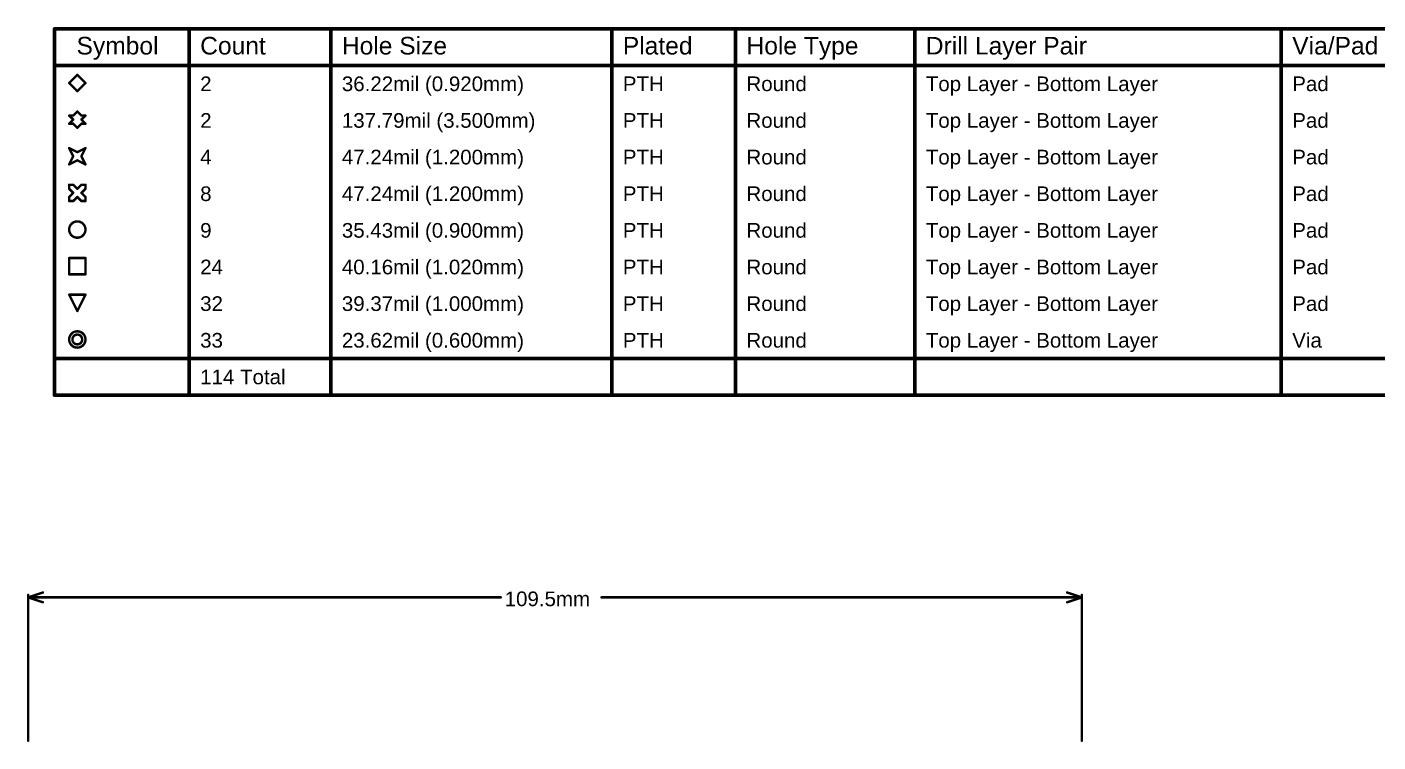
# Model space of a CAD drawing. Header units: inches. Extents: x 0 to 11.2, y -0.2 to 5.5.
# Drawn here: x 0 to 5.53, y 2.56 to 5.49 of the extents above; entities that cross this region are included whole.
import ezdxf

# ---------------------------------------------------------------- set-up
doc = ezdxf.new("R2010")
doc.units = ezdxf.units.IN
doc.header["$MEASUREMENT"] = 0
doc.layers.add('Dimension', color=6, linetype='Continuous')
doc.layers.add('Drill Drawing', color=1, linetype='Continuous')
doc.styles.add('Arial', font='', dxfattribs={"height": 0.2})
doc.styles.get('Arial').set_extended_font_data('Arial')

msp = doc.modelspace()

# ---------------------------------------------------------------- linework, layer by layer
at = {"layer": 'Dimension'}
for points in [[(0.0098, 3.15, 0.01, 0.01, 0), (0.0698, 3.17, 0.01, 0.01, 0)], [(0.0098, 2.563, 0.01, 0.01, 0), (0.0098, 3.16, 0.01, 0.01, 0)], [(0.0098, 3.15, 0.01, 0.01, 0), (0.0698, 3.13, 0.01, 0.01, 0)], [(0.0098, 3.15, 0.01, 0.01, 0), (1.9434, 3.15, 0.01, 0.01, 0)], [(2.3553, 3.15, 0.01, 0.01, 0), (4.3209, 3.15, 0.01, 0.01, 0)], [(4.2609, 3.17, 0.01, 0.01, 0), (4.3209, 3.15, 0.01, 0.01, 0)], [(4.2609, 3.13, 0.01, 0.01, 0), (4.3209, 3.15, 0.01, 0.01, 0)], [(4.3209, 2.563, 0.01, 0.01, 0), (4.3209, 3.16, 0.01, 0.01, 0)]]:
    msp.add_lwpolyline(points, format="xyseb", dxfattribs=at)
for points in [[(0.0073, 3.16, 0.005, 0.005, 1), (0.0123, 3.16, 0.005, 0.005, 1)], [(0.0073, 3.15, 0.005, 0.005, 1), (0.0123, 3.15, 0.005, 0.005, 1)], [(0.0073, 3.15, 0.005, 0.005, 1), (0.0123, 3.15, 0.005, 0.005, 1)], [(0.0073, 3.15, 0.005, 0.005, 1), (0.0123, 3.15, 0.005, 0.005, 1)], [(0.0673, 3.17, 0.005, 0.005, 1), (0.0723, 3.17, 0.005, 0.005, 1)], [(1.9409, 3.15, 0.005, 0.005, 1), (1.9459, 3.15, 0.005, 0.005, 1)], [(2.3528, 3.15, 0.005, 0.005, 1), (2.3578, 3.15, 0.005, 0.005, 1)], [(4.2584, 3.17, 0.005, 0.005, 1), (4.2634, 3.17, 0.005, 0.005, 1)], [(4.3184, 3.16, 0.005, 0.005, 1), (4.3234, 3.16, 0.005, 0.005, 1)], [(4.3184, 3.15, 0.005, 0.005, 1), (4.3234, 3.15, 0.005, 0.005, 1)], [(4.3184, 3.15, 0.005, 0.005, 1), (4.3234, 3.15, 0.005, 0.005, 1)], [(4.3184, 3.15, 0.005, 0.005, 1), (4.3234, 3.15, 0.005, 0.005, 1)], [(0.0673, 3.13, 0.005, 0.005, 1), (0.0723, 3.13, 0.005, 0.005, 1)], [(4.2584, 3.13, 0.005, 0.005, 1), (4.2634, 3.13, 0.005, 0.005, 1)], [(0.0073, 2.563, 0.005, 0.005, 1), (0.0123, 2.563, 0.005, 0.005, 1)], [(4.3184, 2.563, 0.005, 0.005, 1), (4.3234, 2.563, 0.005, 0.005, 1)]]:
    msp.add_lwpolyline(points, format="xyseb", close=True, dxfattribs=at)
at = {"layer": 'Drill Drawing'}
for points in [[(0.1175, 5.4775, 0.015, 0.015, 0), (11.2284, 5.4775, 0.015, 0.015, 0)], [(0.1175, 3.9775, 0.015, 0.015, 0), (0.1175, 5.4775, 0.015, 0.015, 0)], [(0.6684, 3.9775, 0.015, 0.015, 0), (0.6684, 5.4775, 0.015, 0.015, 0)], [(1.2482, 3.9775, 0.015, 0.015, 0), (1.2482, 5.4775, 0.015, 0.015, 0)], [(2.3979, 3.9775, 0.015, 0.015, 0), (2.3979, 5.4775, 0.015, 0.015, 0)], [(2.9038, 3.9775, 0.015, 0.015, 0), (2.9038, 5.4775, 0.015, 0.015, 0)], [(3.6376, 3.9775, 0.015, 0.015, 0), (3.6376, 5.4775, 0.015, 0.015, 0)], [(5.1371, 3.9775, 0.015, 0.015, 0), (5.1371, 5.4775, 0.015, 0.015, 0)], [(0.1175, 5.3275, 0.015, 0.015, 0), (11.2284, 5.3275, 0.015, 0.015, 0)], [(0.1773, 5.2558, 0.01, 0.01, 0), (0.2106, 5.2892, 0.01, 0.01, 0)], [(0.1773, 5.2558, 0.01, 0.01, 0), (0.2106, 5.2225, 0.01, 0.01, 0)], [(0.2106, 5.2892, 0.01, 0.01, 0), (0.244, 5.2558, 0.01, 0.01, 0)], [(0.2106, 5.2225, 0.01, 0.01, 0), (0.244, 5.2558, 0.01, 0.01, 0)], [(0.194, 5.1225, 0.01, 0.01, 0), (0.2106, 5.1392, 0.01, 0.01, 0)], [(0.2106, 5.1392, 0.01, 0.01, 0), (0.2273, 5.1225, 0.01, 0.01, 0)], [(0.1773, 5.1225, 0.01, 0.01, 0), (0.194, 5.1058, 0.01, 0.01, 0)], [(0.1773, 5.1225, 0.01, 0.01, 0), (0.194, 5.1225, 0.01, 0.01, 0)], [(0.1773, 5.0892, 0.01, 0.01, 0), (0.194, 5.1058, 0.01, 0.01, 0)], [(0.1773, 5.0892, 0.01, 0.01, 0), (0.194, 5.0892, 0.01, 0.01, 0)], [(0.194, 5.0892, 0.01, 0.01, 0), (0.2106, 5.0725, 0.01, 0.01, 0)], [(0.2106, 5.0725, 0.01, 0.01, 0), (0.2273, 5.0892, 0.01, 0.01, 0)], [(0.2273, 5.1225, 0.01, 0.01, 0), (0.244, 5.1225, 0.01, 0.01, 0)], [(0.2273, 5.1058, 0.01, 0.01, 0), (0.244, 5.1225, 0.01, 0.01, 0)], [(0.2273, 5.1058, 0.01, 0.01, 0), (0.244, 5.0892, 0.01, 0.01, 0)], [(0.2273, 5.0892, 0.01, 0.01, 0), (0.244, 5.0892, 0.01, 0.01, 0)], [(0.1773, 4.9892, 0.01, 0.01, 0), (0.2106, 4.9725, 0.01, 0.01, 0)], [(0.1773, 4.9892, 0.01, 0.01, 0), (0.194, 4.9558, 0.01, 0.01, 0)], [(0.2106, 4.9725, 0.01, 0.01, 0), (0.244, 4.9892, 0.01, 0.01, 0)], [(0.2273, 4.9558, 0.01, 0.01, 0), (0.244, 4.9892, 0.01, 0.01, 0)], [(0.1773, 4.9225, 0.01, 0.01, 0), (0.194, 4.9558, 0.01, 0.01, 0)], [(0.1773, 4.9225, 0.01, 0.01, 0), (0.2106, 4.9392, 0.01, 0.01, 0)], [(0.2106, 4.9392, 0.01, 0.01, 0), (0.244, 4.9225, 0.01, 0.01, 0)], [(0.2273, 4.9558, 0.01, 0.01, 0), (0.244, 4.9225, 0.01, 0.01, 0)], [(0.1773, 4.8225, 0.01, 0.01, 0), (0.1773, 4.8392, 0.01, 0.01, 0)], [(0.1773, 4.8392, 0.01, 0.01, 0), (0.194, 4.8392, 0.01, 0.01, 0)], [(0.1773, 4.8225, 0.01, 0.01, 0), (0.194, 4.8058, 0.01, 0.01, 0)], [(0.1773, 4.7892, 0.01, 0.01, 0), (0.194, 4.8058, 0.01, 0.01, 0)], [(0.194, 4.8392, 0.01, 0.01, 0), (0.2106, 4.8225, 0.01, 0.01, 0)], [(0.2106, 4.8225, 0.01, 0.01, 0), (0.2273, 4.8392, 0.01, 0.01, 0)], [(0.2273, 4.8392, 0.01, 0.01, 0), (0.244, 4.8392, 0.01, 0.01, 0)], [(0.2273, 4.8058, 0.01, 0.01, 0), (0.244, 4.8225, 0.01, 0.01, 0)], [(0.2273, 4.8058, 0.01, 0.01, 0), (0.244, 4.7892, 0.01, 0.01, 0)], [(0.244, 4.8225, 0.01, 0.01, 0), (0.244, 4.8392, 0.01, 0.01, 0)], [(0.1773, 4.7725, 0.01, 0.01, 0), (0.1773, 4.7892, 0.01, 0.01, 0)], [(0.1773, 4.7725, 0.01, 0.01, 0), (0.194, 4.7725, 0.01, 0.01, 0)], [(0.194, 4.7725, 0.01, 0.01, 0), (0.2106, 4.7892, 0.01, 0.01, 0)], [(0.2106, 4.7892, 0.01, 0.01, 0), (0.2273, 4.7725, 0.01, 0.01, 0)], [(0.2273, 4.7725, 0.01, 0.01, 0), (0.244, 4.7725, 0.01, 0.01, 0)], [(0.244, 4.7725, 0.01, 0.01, 0), (0.244, 4.7892, 0.01, 0.01, 0)], [(0.1773, 4.5392, 0.01, 0.01, 0), (0.244, 4.5392, 0.01, 0.01, 0)], [(0.1773, 4.4725, 0.01, 0.01, 0), (0.1773, 4.5392, 0.01, 0.01, 0)], [(0.244, 4.4725, 0.01, 0.01, 0), (0.244, 4.5392, 0.01, 0.01, 0)], [(0.1773, 4.4725, 0.01, 0.01, 0), (0.244, 4.4725, 0.01, 0.01, 0)], [(0.1773, 4.3892, 0.01, 0.01, 0), (0.244, 4.3892, 0.01, 0.01, 0)], [(0.1773, 4.3892, 0.01, 0.01, 0), (0.2106, 4.3225, 0.01, 0.01, 0)], [(0.2106, 4.3225, 0.01, 0.01, 0), (0.244, 4.3892, 0.01, 0.01, 0)], [(0.1175, 4.1275, 0.015, 0.015, 0), (11.2284, 4.1275, 0.015, 0.015, 0)], [(0.1175, 3.9775, 0.015, 0.015, 0), (11.2284, 3.9775, 0.015, 0.015, 0)]]:
    msp.add_lwpolyline(points, format="xyseb", dxfattribs=at)
for points in [[(0.1138, 5.4775, 0.0075, 0.0075, 1), (0.1212, 5.4775, 0.0075, 0.0075, 1)], [(0.1138, 5.4775, 0.0075, 0.0075, 1), (0.1212, 5.4775, 0.0075, 0.0075, 1)], [(0.6646, 5.4775, 0.0075, 0.0075, 1), (0.6721, 5.4775, 0.0075, 0.0075, 1)], [(1.2445, 5.4775, 0.0075, 0.0075, 1), (1.252, 5.4775, 0.0075, 0.0075, 1)], [(2.3941, 5.4775, 0.0075, 0.0075, 1), (2.4016, 5.4775, 0.0075, 0.0075, 1)], [(2.9, 5.4775, 0.0075, 0.0075, 1), (2.9075, 5.4775, 0.0075, 0.0075, 1)], [(3.6338, 5.4775, 0.0075, 0.0075, 1), (3.6413, 5.4775, 0.0075, 0.0075, 1)], [(5.1334, 5.4775, 0.0075, 0.0075, 1), (5.1409, 5.4775, 0.0075, 0.0075, 1)], [(0.1138, 5.3275, 0.0075, 0.0075, 1), (0.1212, 5.3275, 0.0075, 0.0075, 1)], [(0.1748, 5.2558, 0.005, 0.005, 1), (0.1798, 5.2558, 0.005, 0.005, 1)], [(0.1748, 5.2558, 0.005, 0.005, 1), (0.1798, 5.2558, 0.005, 0.005, 1)], [(0.2081, 5.2892, 0.005, 0.005, 1), (0.2131, 5.2892, 0.005, 0.005, 1)], [(0.2081, 5.2892, 0.005, 0.005, 1), (0.2131, 5.2892, 0.005, 0.005, 1)], [(0.2415, 5.2558, 0.005, 0.005, 1), (0.2465, 5.2558, 0.005, 0.005, 1)], [(0.2415, 5.2558, 0.005, 0.005, 1), (0.2465, 5.2558, 0.005, 0.005, 1)], [(0.2081, 5.2225, 0.005, 0.005, 1), (0.2131, 5.2225, 0.005, 0.005, 1)], [(0.2081, 5.2225, 0.005, 0.005, 1), (0.2131, 5.2225, 0.005, 0.005, 1)], [(0.2081, 5.1392, 0.005, 0.005, 1), (0.2131, 5.1392, 0.005, 0.005, 1)], [(0.2081, 5.1392, 0.005, 0.005, 1), (0.2131, 5.1392, 0.005, 0.005, 1)], [(0.1748, 5.1225, 0.005, 0.005, 1), (0.1798, 5.1225, 0.005, 0.005, 1)], [(0.1748, 5.1225, 0.005, 0.005, 1), (0.1798, 5.1225, 0.005, 0.005, 1)], [(0.1748, 5.0892, 0.005, 0.005, 1), (0.1798, 5.0892, 0.005, 0.005, 1)], [(0.1748, 5.0892, 0.005, 0.005, 1), (0.1798, 5.0892, 0.005, 0.005, 1)], [(0.1915, 5.1225, 0.005, 0.005, 1), (0.1965, 5.1225, 0.005, 0.005, 1)], [(0.1915, 5.1225, 0.005, 0.005, 1), (0.1965, 5.1225, 0.005, 0.005, 1)], [(0.1915, 5.1058, 0.005, 0.005, 1), (0.1965, 5.1058, 0.005, 0.005, 1)], [(0.1915, 5.1058, 0.005, 0.005, 1), (0.1965, 5.1058, 0.005, 0.005, 1)], [(0.1915, 5.0892, 0.005, 0.005, 1), (0.1965, 5.0892, 0.005, 0.005, 1)], [(0.1915, 5.0892, 0.005, 0.005, 1), (0.1965, 5.0892, 0.005, 0.005, 1)], [(0.2248, 5.1225, 0.005, 0.005, 1), (0.2298, 5.1225, 0.005, 0.005, 1)], [(0.2248, 5.1225, 0.005, 0.005, 1), (0.2298, 5.1225, 0.005, 0.005, 1)], [(0.2248, 5.1058, 0.005, 0.005, 1), (0.2298, 5.1058, 0.005, 0.005, 1)], [(0.2248, 5.1058, 0.005, 0.005, 1), (0.2298, 5.1058, 0.005, 0.005, 1)], [(0.2248, 5.0892, 0.005, 0.005, 1), (0.2298, 5.0892, 0.005, 0.005, 1)], [(0.2248, 5.0892, 0.005, 0.005, 1), (0.2298, 5.0892, 0.005, 0.005, 1)], [(0.2415, 5.1225, 0.005, 0.005, 1), (0.2465, 5.1225, 0.005, 0.005, 1)], [(0.2415, 5.1225, 0.005, 0.005, 1), (0.2465, 5.1225, 0.005, 0.005, 1)], [(0.2415, 5.0892, 0.005, 0.005, 1), (0.2465, 5.0892, 0.005, 0.005, 1)], [(0.2415, 5.0892, 0.005, 0.005, 1), (0.2465, 5.0892, 0.005, 0.005, 1)], [(0.2081, 5.0725, 0.005, 0.005, 1), (0.2131, 5.0725, 0.005, 0.005, 1)], [(0.2081, 5.0725, 0.005, 0.005, 1), (0.2131, 5.0725, 0.005, 0.005, 1)], [(0.1748, 4.9892, 0.005, 0.005, 1), (0.1798, 4.9892, 0.005, 0.005, 1)], [(0.1748, 4.9892, 0.005, 0.005, 1), (0.1798, 4.9892, 0.005, 0.005, 1)], [(0.2081, 4.9725, 0.005, 0.005, 1), (0.2131, 4.9725, 0.005, 0.005, 1)], [(0.2081, 4.9725, 0.005, 0.005, 1), (0.2131, 4.9725, 0.005, 0.005, 1)], [(0.2415, 4.9892, 0.005, 0.005, 1), (0.2465, 4.9892, 0.005, 0.005, 1)], [(0.2415, 4.9892, 0.005, 0.005, 1), (0.2465, 4.9892, 0.005, 0.005, 1)], [(0.1748, 4.9225, 0.005, 0.005, 1), (0.1798, 4.9225, 0.005, 0.005, 1)], [(0.1748, 4.9225, 0.005, 0.005, 1), (0.1798, 4.9225, 0.005, 0.005, 1)], [(0.1915, 4.9558, 0.005, 0.005, 1), (0.1965, 4.9558, 0.005, 0.005, 1)], [(0.1915, 4.9558, 0.005, 0.005, 1), (0.1965, 4.9558, 0.005, 0.005, 1)], [(0.2081, 4.9392, 0.005, 0.005, 1), (0.2131, 4.9392, 0.005, 0.005, 1)], [(0.2081, 4.9392, 0.005, 0.005, 1), (0.2131, 4.9392, 0.005, 0.005, 1)], [(0.2248, 4.9558, 0.005, 0.005, 1), (0.2298, 4.9558, 0.005, 0.005, 1)], [(0.2248, 4.9558, 0.005, 0.005, 1), (0.2298, 4.9558, 0.005, 0.005, 1)], [(0.2415, 4.9225, 0.005, 0.005, 1), (0.2465, 4.9225, 0.005, 0.005, 1)], [(0.2415, 4.9225, 0.005, 0.005, 1), (0.2465, 4.9225, 0.005, 0.005, 1)], [(0.1748, 4.8392, 0.005, 0.005, 1), (0.1798, 4.8392, 0.005, 0.005, 1)], [(0.1748, 4.8392, 0.005, 0.005, 1), (0.1798, 4.8392, 0.005, 0.005, 1)], [(0.1748, 4.8225, 0.005, 0.005, 1), (0.1798, 4.8225, 0.005, 0.005, 1)], [(0.1748, 4.8225, 0.005, 0.005, 1), (0.1798, 4.8225, 0.005, 0.005, 1)], [(0.1915, 4.8392, 0.005, 0.005, 1), (0.1965, 4.8392, 0.005, 0.005, 1)], [(0.1915, 4.8392, 0.005, 0.005, 1), (0.1965, 4.8392, 0.005, 0.005, 1)], [(0.1915, 4.8058, 0.005, 0.005, 1), (0.1965, 4.8058, 0.005, 0.005, 1)], [(0.1915, 4.8058, 0.005, 0.005, 1), (0.1965, 4.8058, 0.005, 0.005, 1)], [(0.2081, 4.8225, 0.005, 0.005, 1), (0.2131, 4.8225, 0.005, 0.005, 1)], [(0.2081, 4.8225, 0.005, 0.005, 1), (0.2131, 4.8225, 0.005, 0.005, 1)], [(0.2248, 4.8392, 0.005, 0.005, 1), (0.2298, 4.8392, 0.005, 0.005, 1)], [(0.2248, 4.8392, 0.005, 0.005, 1), (0.2298, 4.8392, 0.005, 0.005, 1)], [(0.2248, 4.8058, 0.005, 0.005, 1), (0.2298, 4.8058, 0.005, 0.005, 1)], [(0.2248, 4.8058, 0.005, 0.005, 1), (0.2298, 4.8058, 0.005, 0.005, 1)], [(0.2415, 4.8392, 0.005, 0.005, 1), (0.2465, 4.8392, 0.005, 0.005, 1)], [(0.2415, 4.8392, 0.005, 0.005, 1), (0.2465, 4.8392, 0.005, 0.005, 1)], [(0.2415, 4.8225, 0.005, 0.005, 1), (0.2465, 4.8225, 0.005, 0.005, 1)], [(0.2415, 4.8225, 0.005, 0.005, 1), (0.2465, 4.8225, 0.005, 0.005, 1)], [(0.1748, 4.7892, 0.005, 0.005, 1), (0.1798, 4.7892, 0.005, 0.005, 1)], [(0.1748, 4.7892, 0.005, 0.005, 1), (0.1798, 4.7892, 0.005, 0.005, 1)], [(0.1748, 4.7725, 0.005, 0.005, 1), (0.1798, 4.7725, 0.005, 0.005, 1)], [(0.1748, 4.7725, 0.005, 0.005, 1), (0.1798, 4.7725, 0.005, 0.005, 1)], [(0.1915, 4.7725, 0.005, 0.005, 1), (0.1965, 4.7725, 0.005, 0.005, 1)], [(0.1915, 4.7725, 0.005, 0.005, 1), (0.1965, 4.7725, 0.005, 0.005, 1)], [(0.2081, 4.7892, 0.005, 0.005, 1), (0.2131, 4.7892, 0.005, 0.005, 1)], [(0.2081, 4.7892, 0.005, 0.005, 1), (0.2131, 4.7892, 0.005, 0.005, 1)], [(0.2248, 4.7725, 0.005, 0.005, 1), (0.2298, 4.7725, 0.005, 0.005, 1)], [(0.2248, 4.7725, 0.005, 0.005, 1), (0.2298, 4.7725, 0.005, 0.005, 1)], [(0.2415, 4.7892, 0.005, 0.005, 1), (0.2465, 4.7892, 0.005, 0.005, 1)], [(0.2415, 4.7892, 0.005, 0.005, 1), (0.2465, 4.7892, 0.005, 0.005, 1)], [(0.2415, 4.7725, 0.005, 0.005, 1), (0.2465, 4.7725, 0.005, 0.005, 1)], [(0.2415, 4.7725, 0.005, 0.005, 1), (0.2465, 4.7725, 0.005, 0.005, 1)], [(0.244, 4.6558, 0.01, 0.01, 1), (0.1773, 4.6558, 0.01, 0.01, 1)], [(0.1748, 4.6558, 0.005, 0.005, 1), (0.1798, 4.6558, 0.005, 0.005, 1)], [(0.2415, 4.6558, 0.005, 0.005, 1), (0.2465, 4.6558, 0.005, 0.005, 1)], [(0.1748, 4.5392, 0.005, 0.005, 1), (0.1798, 4.5392, 0.005, 0.005, 1)], [(0.1748, 4.5392, 0.005, 0.005, 1), (0.1798, 4.5392, 0.005, 0.005, 1)], [(0.2415, 4.5392, 0.005, 0.005, 1), (0.2465, 4.5392, 0.005, 0.005, 1)], [(0.2415, 4.5392, 0.005, 0.005, 1), (0.2465, 4.5392, 0.005, 0.005, 1)], [(0.1748, 4.4725, 0.005, 0.005, 1), (0.1798, 4.4725, 0.005, 0.005, 1)], [(0.1748, 4.4725, 0.005, 0.005, 1), (0.1798, 4.4725, 0.005, 0.005, 1)], [(0.2415, 4.4725, 0.005, 0.005, 1), (0.2465, 4.4725, 0.005, 0.005, 1)], [(0.2415, 4.4725, 0.005, 0.005, 1), (0.2465, 4.4725, 0.005, 0.005, 1)], [(0.1748, 4.3892, 0.005, 0.005, 1), (0.1798, 4.3892, 0.005, 0.005, 1)], [(0.1748, 4.3892, 0.005, 0.005, 1), (0.1798, 4.3892, 0.005, 0.005, 1)], [(0.2415, 4.3892, 0.005, 0.005, 1), (0.2465, 4.3892, 0.005, 0.005, 1)], [(0.2415, 4.3892, 0.005, 0.005, 1), (0.2465, 4.3892, 0.005, 0.005, 1)], [(0.2081, 4.3225, 0.005, 0.005, 1), (0.2131, 4.3225, 0.005, 0.005, 1)], [(0.2081, 4.3225, 0.005, 0.005, 1), (0.2131, 4.3225, 0.005, 0.005, 1)], [(0.244, 4.2058, 0.01, 0.01, 1), (0.1773, 4.2058, 0.01, 0.01, 1)], [(0.1748, 4.2058, 0.005, 0.005, 1), (0.1798, 4.2058, 0.005, 0.005, 1)], [(0.2306, 4.2058, 0.01, 0.01, 1), (0.1906, 4.2058, 0.01, 0.01, 1)], [(0.1881, 4.2058, 0.005, 0.005, 1), (0.1931, 4.2058, 0.005, 0.005, 1)], [(0.2281, 4.2058, 0.005, 0.005, 1), (0.2331, 4.2058, 0.005, 0.005, 1)], [(0.2415, 4.2058, 0.005, 0.005, 1), (0.2465, 4.2058, 0.005, 0.005, 1)], [(0.1138, 4.1275, 0.0075, 0.0075, 1), (0.1212, 4.1275, 0.0075, 0.0075, 1)], [(0.1138, 3.9775, 0.0075, 0.0075, 1), (0.1212, 3.9775, 0.0075, 0.0075, 1)], [(0.1138, 3.9775, 0.0075, 0.0075, 1), (0.1212, 3.9775, 0.0075, 0.0075, 1)], [(0.6646, 3.9775, 0.0075, 0.0075, 1), (0.6721, 3.9775, 0.0075, 0.0075, 1)], [(1.2445, 3.9775, 0.0075, 0.0075, 1), (1.252, 3.9775, 0.0075, 0.0075, 1)], [(2.3941, 3.9775, 0.0075, 0.0075, 1), (2.4016, 3.9775, 0.0075, 0.0075, 1)], [(2.9, 3.9775, 0.0075, 0.0075, 1), (2.9075, 3.9775, 0.0075, 0.0075, 1)], [(3.6338, 3.9775, 0.0075, 0.0075, 1), (3.6413, 3.9775, 0.0075, 0.0075, 1)], [(5.1334, 3.9775, 0.0075, 0.0075, 1), (5.1409, 3.9775, 0.0075, 0.0075, 1)]]:
    msp.add_lwpolyline(points, format="xyseb", close=True, dxfattribs=at)

# ---------------------------------------------------------------- texts
at = {"layer": 'Dimension', "style": 'Arial'}
msp.add_text('109.5mm', height=0.06, dxfattribs=at).set_placement((1.9594, 3.114))
at = {"layer": 'Drill Drawing', "style": 'Arial'}
for s, height, p in [('Symbol', 0.072, (0.2075, 5.3725)), ('Count', 0.072, (0.7134, 5.3725)), ('Hole Size', 0.072, (1.2932, 5.3725)), ('Plated', 0.072, (2.4429, 5.3725)), ('Hole Type', 0.072, (2.9488, 5.3725)), ('Drill Layer Pair', 0.072, (3.6826, 5.3725)), ('Via/Pad', 0.072, (5.1821, 5.3725)), ('2', 0.06, (0.7134, 5.2225)), ('36.22mil (0.920mm)', 0.06, (1.2932, 5.2225)), ('PTH', 0.06, (2.4429, 5.2225)), ('Round', 0.06, (2.9488, 5.2225)), ('Top Layer - Bottom Layer', 0.06, (3.6826, 5.2225)), ('Pad', 0.06, (5.1821, 5.2225)), ('2', 0.06, (0.7134, 5.0725)), ('137.79mil (3.500mm)', 0.06, (1.2932, 5.0725)), ('PTH', 0.06, (2.4429, 5.0725)), ('Round', 0.06, (2.9488, 5.0725)), ('Top Layer - Bottom Layer', 0.06, (3.6826, 5.0725)), ('Pad', 0.06, (5.1821, 5.0725)), ('4', 0.06, (0.7134, 4.9225)), ('47.24mil (1.200mm)', 0.06, (1.2932, 4.9225)), ('PTH', 0.06, (2.4429, 4.9225)), ('Round', 0.06, (2.9488, 4.9225)), ('Top Layer - Bottom Layer', 0.06, (3.6826, 4.9225)), ('Pad', 0.06, (5.1821, 4.9225)), ('8', 0.06, (0.7134, 4.7725)), ('47.24mil (1.200mm)', 0.06, (1.2932, 4.7725)), ('PTH', 0.06, (2.4429, 4.7725)), ('Round', 0.06, (2.9488, 4.7725)), ('Top Layer - Bottom Layer', 0.06, (3.6826, 4.7725)), ('Pad', 0.06, (5.1821, 4.7725)), ('9', 0.06, (0.7134, 4.6225)), ('35.43mil (0.900mm)', 0.06, (1.2932, 4.6225)), ('PTH', 0.06, (2.4429, 4.6225)), ('Round', 0.06, (2.9488, 4.6225)), ('Top Layer - Bottom Layer', 0.06, (3.6826, 4.6225)), ('Pad', 0.06, (5.1821, 4.6225)), ('24', 0.06, (0.7134, 4.4725)), ('40.16mil (1.020mm)', 0.06, (1.2932, 4.4725)), ('Round', 0.06, (2.9488, 4.4725)), ('Pad', 0.06, (5.1821, 4.4725)), ('PTH', 0.06, (2.4429, 4.4725)), ('Top Layer - Bottom Layer', 0.06, (3.6826, 4.4725)), ('32', 0.06, (0.7134, 4.3225)), ('39.37mil (1.000mm)', 0.06, (1.2932, 4.3225)), ('PTH', 0.06, (2.4429, 4.3225)), ('Round', 0.06, (2.9488, 4.3225)), ('Top Layer - Bottom Layer', 0.06, (3.6826, 4.3225)), ('Pad', 0.06, (5.1821, 4.3225)), ('33', 0.06, (0.7134, 4.1725)), ('23.62mil (0.600mm)', 0.06, (1.2932, 4.1725)), ('PTH', 0.06, (2.4429, 4.1725)), ('Round', 0.06, (2.9488, 4.1725)), ('Top Layer - Bottom Layer', 0.06, (3.6826, 4.1725)), ('Via', 0.06, (5.1821, 4.1725)), ('114 Total', 0.06, (0.7134, 4.0225))]:
    msp.add_text(s, height=height, dxfattribs=at).set_placement(p)

doc.saveas('drawing.dxf')
